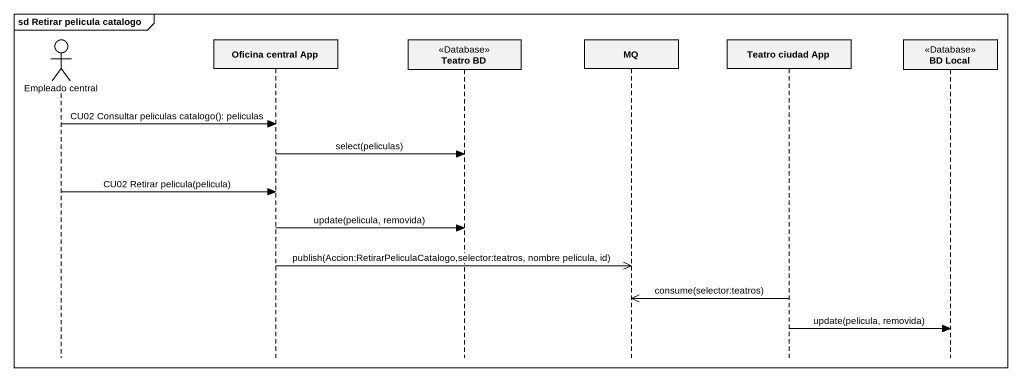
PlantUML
@startuml
mainframe sd Retirar pelicula catalogo
hide footbox
actor "Empleado central" as Empleado_central
participant "Oficina central App" as Oficina_central_App
participant "Teatro BD" as Teatro_BD <<Database>>
participant MQ
participant "Teatro ciudad App" as Teatro_ciudad_App
participant "BD Local" as BD_Local <<Database>>

Empleado_central -> Oficina_central_App : CU02 Consultar peliculas catalogo(): peliculas
Oficina_central_App -> Teatro_BD : select(peliculas)
Empleado_central -> Oficina_central_App : CU02 Retirar pelicula(pelicula)
Oficina_central_App -> Teatro_BD : update(pelicula, removida)
Oficina_central_App ->> MQ : publish(Accion:RetirarPeliculaCatalogo,selector:teatros, nombre pelicula, id)
Teatro_ciudad_App ->> MQ : consume(selector:teatros)
Teatro_ciudad_App -> BD_Local : update(pelicula, removida)
@enduml
